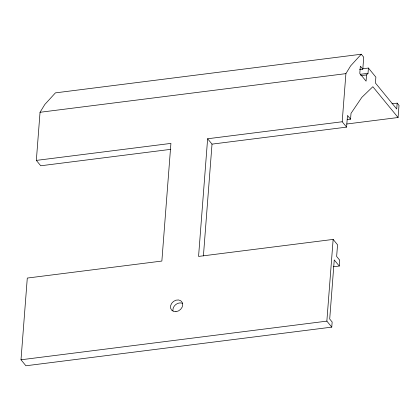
<?xml version="1.0" encoding="UTF-8"?>
<svg xmlns="http://www.w3.org/2000/svg" width="420" height="420" viewBox="0 0 420 420"><rect width="100%" height="100%" fill="white"/><g stroke="black" fill="none" stroke-linecap="round" stroke-linejoin="round"><path stroke-width="0.63" d="M333.406 266.779L339.26 266.038L334.252 259.922L329.705 319.022L332.157 322.019L331.763 327.127L25.909 365.773L21 359.782L27.29 278.061L161.863 261.056L170.919 143.399L36.34 160.403L40.042 112.282L44.798 104.507L55.414 92.873L361.268 54.227L363.725 57.22L362.806 69.174L359.552 69.584M207.622 138.763L212.016 144.128L346.594 127.123L342.195 121.758L207.622 138.763L198.566 256.421L333.144 239.416L337.544 244.781L336.646 256.457L339.712 260.201L339.26 266.038M203.416 255.906L212.016 144.128M331.763 327.127L326.855 321.137L333.144 239.416M342.195 121.758L345.901 73.636L350.653 65.856L361.268 54.227M346.594 127.123L347.492 115.453L350.564 119.196L347.314 119.606M350.564 119.196L351.01 113.358L361.814 97.377L372.839 86.725L398.066 117.516L346.657 124.016M362.565 68.786L368.419 68.045L368.014 73.327L366.55 74.933L366.072 81.139L359.788 73.474L360.35 66.176L362.806 69.174M391.997 103.787L397.168 103.136L396.716 109.001L375.422 83.008L375.874 77.144L368.419 68.045M398.066 117.516L399 105.373L397.168 103.136M40.042 112.282L345.901 73.636M360.208 74.314L368.014 73.327M360.691 75.673L366.55 74.933M170.767 149.341L40.74 165.774L36.34 160.403M21 359.782L326.855 321.137M172.988 310.863A6.605 5.355 -39.3 0 1 175.865 304.495A6.605 5.355 -39.3 0 1 182.674 303.44M175.933 311.661A6.605 5.355 -39.3 0 0 182.207 302.379A6.605 5.355 -39.3 0 0 171.644 303.361A6.605 5.355 -39.3 0 0 175.933 311.661"/></g></svg>
